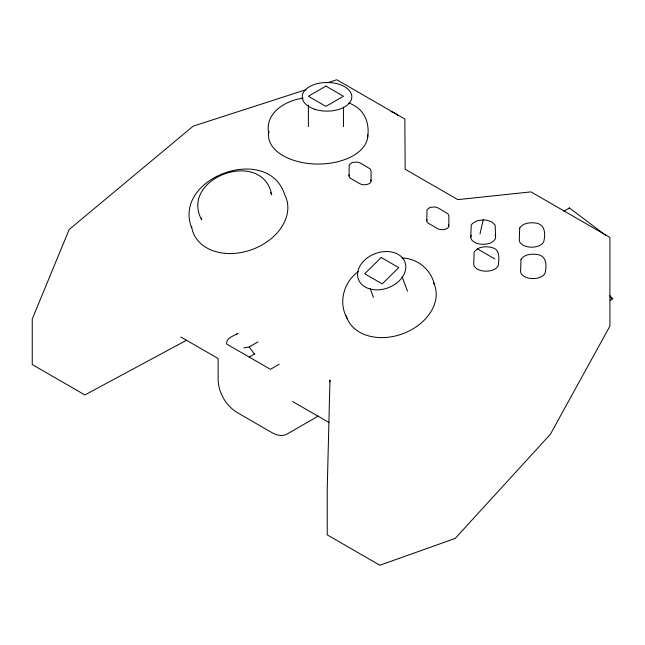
<?xml version="1.0" encoding="UTF-8"?>
<svg xmlns="http://www.w3.org/2000/svg" width="645" height="645" viewBox="0 0 645 645"><rect width="100%" height="100%" fill="white"/><g stroke="black" fill="none" stroke-linecap="round" stroke-linejoin="round"><path stroke-width="0.97" d="M479.985 233.942L483.194 219.864L486.403 220.114L491.966 221.961L495.175 225.178L495.602 237.158M236.554 334.561L237.949 333.272C233.925 336.142 226.105 337.593 226.597 344.003L270.449 369.319L279.221 364.256M358.572 271.432C343.656 281.792 338.069 302.473 347.163 318.501M477.348 248.833L474.131 252.042L473.712 264.023A12.4 7.16 0 0 0 486.112 271.19A12.4 7.16 0 0 0 498.521 264.023C498.996 258.048 500.028 249.325 492.32 247.696C487.418 246.221 481.912 246.43 477.348 248.833L494.884 258.959M243.826 347.897L249.236 346.945L258.008 341.882M249.236 357.08L254.823 353.855M563.811 211.254L569.495 207.98L606.074 235.602M318.324 416.017L286.936 434.141C282.155 436.762 276.358 435.182 271.916 432.61L236.755 412.308C225.871 405.439 218.623 392.878 218.115 380.026L218.115 358.507L180.834 336.98M610.243 300.199L612.75 298.748L609.654 295.716M568.6 208.496L569.495 207.98M186.429 340.31L84.874 394.942L32.25 364.554L32.25 318.985L69.192 229.483L193.169 126.162L306.133 89.655M327.192 82.842L336.771 79.754L404.85 119.059L405.165 169.24L457.789 199.627L530.996 191.888L609.928 237.457L609.928 326.072L550.346 434.311L455.193 538.422L379.857 565.246L327.233 534.866L327.233 489.297L329.958 380.034L329.958 382.034M303.271 98.201C285.824 100.281 264.611 112.875 268.675 133.249M483.194 219.864L476.994 220.824L472.454 223.444L471.213 225.178L470.794 237.158M402.004 257.944C417.283 258.419 430.997 269.376 434.311 284.397M390.991 111.496L395.579 113.544L397.965 115.56M348.752 102.974C364.006 108.449 370.004 122.171 367.626 137.554M610.243 297.305L612.75 298.748M292.677 401.553L329.087 422.572M249.236 346.945L254.315 353.952M270.392 192.404L271.722 194.75C262.313 147.641 179.06 177.81 201.683 219.913L201.393 218.131M402.246 277.06L407.495 291.217M370.262 288.879L373.407 297.377M191.581 227.717C172.36 177.423 268.368 142.908 284.735 194.806A49.617 36.539 -20.3 0 1 250.607 250.067A49.617 36.539 -20.3 0 1 191.63 226.484M448.847 225.855L448.847 215.72L447.961 213.801L438.132 207.948L435.149 206.948L430.102 207.335L427.006 209.665L426.78 220.783M371.069 180.947L371.069 170.82L370.174 168.893L360.345 163.04L357.37 162.048L352.323 162.427L349.227 164.757L349.001 175.883M343.446 107.03L343.446 126.63M308.366 105.07L308.366 126.63M495.175 235.304A12.4 7.16 0 0 1 483.194 244.318A12.4 7.16 0 0 1 471.213 235.304M433.569 282.76A46.795 34.459 -20.3 0 1 403.028 333.642A46.795 34.459 -20.3 0 1 346.196 315.663M448.622 224.855A6.652 3.838 0 0 1 445.526 229.177A6.652 3.838 0 0 1 437.495 228.564L428.723 223.501A6.652 3.838 0 0 1 427.006 219.792M370.843 179.947A6.652 3.838 0 0 1 367.739 184.268A6.652 3.838 0 0 1 359.717 183.656L350.945 178.592A6.652 3.838 0 0 1 349.227 174.884M367.755 134.749A49.617 28.646 0 0 1 315.236 163.999A49.617 28.646 0 0 1 269.021 131.395M519.709 228.048L519.29 240.029A12.4 7.16 0 0 0 531.69 247.188A12.4 7.16 0 0 0 544.098 240.029C545.638 232.079 544.348 223.557 534.907 222.985C529.569 222.348 522.821 223.065 519.709 228.048M521.015 259.451L520.596 271.432A12.4 7.16 0 0 0 532.996 278.592A12.4 7.16 0 0 0 545.404 271.432C546.944 263.483 545.654 254.969 536.205 254.388C530.867 253.759 524.119 254.469 521.015 259.451M381.203 257.484L364.659 273.77L382.203 283.897L398.747 267.619L381.203 257.484M325.91 86.124L308.366 96.25L325.91 106.377L343.446 96.25L325.91 86.124M370.262 289.041A24.808 18.27 -20.3 0 0 405.81 266.337A24.808 18.27 -20.3 0 0 369.045 256.694A24.808 18.27 -20.3 0 0 370.262 289.041M314.623 109.215A24.808 14.319 0 0 0 351.831 96.806A24.808 14.319 0 0 0 314.623 84.406A24.808 14.319 0 0 0 314.623 109.215"/></g></svg>
